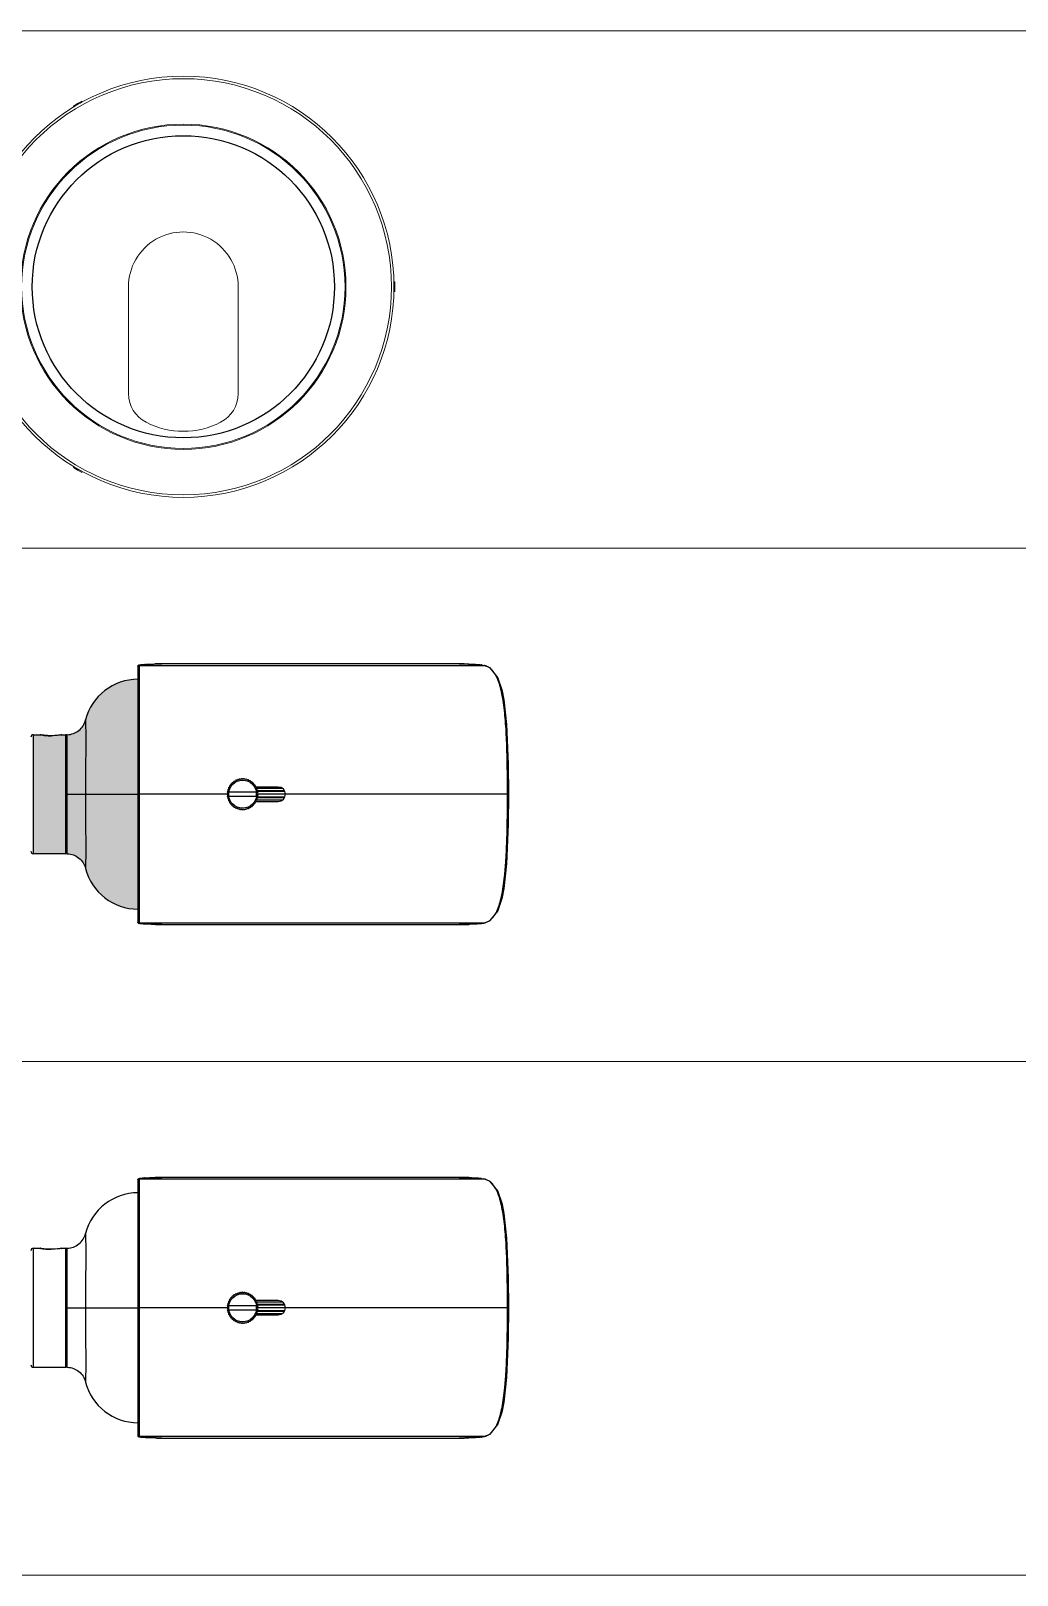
# Model space of a CAD drawing. Header units: inches. Extents: x 0.9 to 36.3, y 0.7 to 23.3.
# Drawn here: x 17.868 to 18.322, y 15.832 to 16.544 of the extents above; entities that cross this region are included whole.
import ezdxf

# ---------------------------------------------------------------- set-up
doc = ezdxf.new("R2010")
doc.units = ezdxf.units.IN
doc.layers.get('0').update_dxf_attribs({"color": 1})
doc.layers.add('Legends', color=250, linetype='Continuous')

# ---------------------------------------------------------------- blocks, each defined once
blk = doc.blocks.new('HD60-TOP')
at = {"lineweight": 0}
for p, q in [((-1.292, 2.238), (-1.286, 2.228)), ((2.584, 0), (2.572, 0)), ((-1.292, -2.238), (-1.286, -2.228))]:
    blk.add_line(p, q, dxfattribs=at)
at = {"lineweight": 0, "flags": 128}
for points in [[(-1.241, 2.267), (-1.235, 2.257, 0.011482), (-1.337, 2.198), (-1.343, 2.208, -0.005759)], [(0.67, 0), (0.67, -1.304, -0.281624), (0.455, -1.655, -0.240543), (-0.455, -1.655, -0.281624), (-0.67, -1.304), (-0.67, 0, -1.000121)], [(2.584, -0.059), (2.572, -0.059, 0.011482), (2.572, 0.059), (2.584, 0.059, -0.005759)], [(-1.343, -2.208), (-1.337, -2.198, 0.011482), (-1.235, -2.257), (-1.241, -2.267, -0.005759)]]:
    blk.add_lwpolyline(points, format="xyb", close=True, dxfattribs=at)
at = {"lineweight": 0}
for radius in [2.572, 2.541, 1.986, 1.974]:
    blk.add_circle((0, 0), radius, dxfattribs=at)
blk.add_circle((0, 0), 1.845)

msp = doc.modelspace()

# ---------------------------------------------------------------- hatches: boundary and pattern name
at = {"layer": 'Legends', "linetype": 'ByBlock', "ltscale": 0.001, "transparency": 33554559}
h = msp.add_hatch(color=256, dxfattribs=at)
edge = h.paths.add_edge_path()
edge.add_spline(control_points=[(17.89324, 16.192), (17.89324, 16.18964), (17.89324, 16.18508), (17.89325, 16.17856), (17.89327, 16.1735), (17.89329, 16.16983), (17.89329, 16.1674), (17.89329, 16.16522), (17.89328, 16.16331), (17.89327, 16.16169), (17.89326, 16.16035), (17.89325, 16.1594), (17.89325, 16.15879), (17.89324, 16.15844), (17.89324, 16.15816), (17.89324, 16.15796), (17.89324, 16.15784), (17.89324, 16.15779), (17.89324, 16.15777)], knot_values=[0, 0, 0, 0, 0.206533, 0.399317, 0.57195, 0.649674, 0.720999, 0.785006, 0.840858, 0.888293, 0.927527, 0.958618, 0.971033, 0.981308, 0.989398, 0.995249, 0.998803, 1, 1, 1, 1], degree=3, periodic=0)
edge.add_arc((17.91735, 16.16388), 0.02487, 194.21622, 270)
edge.add_line((17.91735, 16.13901), (17.91735, 16.192))
edge.add_line((17.91735, 16.192), (17.89324, 16.192))
edge = h.paths.add_edge_path()
edge.add_spline(control_points=[(17.89324, 16.22622), (17.89324, 16.22622), (17.89324, 16.22619), (17.89324, 16.22618), (17.89324, 16.22612), (17.89324, 16.22605), (17.89324, 16.22596), (17.89324, 16.2258), (17.89324, 16.22555), (17.89324, 16.2252), (17.89325, 16.22478), (17.89325, 16.22428), (17.89326, 16.22371), (17.89326, 16.22308), (17.89327, 16.22209), (17.89328, 16.22068), (17.89329, 16.21877), (17.89329, 16.21659), (17.89329, 16.21416), (17.89328, 16.2115), (17.89327, 16.20865), (17.89325, 16.20448), (17.89324, 16.19891), (17.89324, 16.19435), (17.89324, 16.192)], knot_values=[0, 0, 0, 0, 0.000301, 0.001197, 0.002683, 0.004751, 0.007393, 0.010602, 0.018692, 0.028967, 0.041382, 0.055898, 0.072473, 0.091076, 0.111707, 0.159142, 0.214994, 0.279001, 0.350326, 0.42805, 0.511613, 0.600683, 0.793467, 1, 1, 1, 1], degree=3, periodic=0)
edge.add_line((17.89324, 16.192), (17.91735, 16.192))
edge.add_line((17.91735, 16.192), (17.91735, 16.24498))
edge.add_arc((17.91735, 16.22011), 0.02487, 450, 525.78378)
edge = h.paths.add_edge_path()
edge.add_arc((17.88414, 16.16492), 0.000329, 270, 359.99982, ccw=False)
edge.add_line((17.88414, 16.1646), (17.88414, 16.21939))
edge.add_line((17.88414, 16.21939), (17.88479, 16.2194))
edge.add_line((17.88479, 16.2194), (17.88479, 16.192))
edge.add_line((17.88479, 16.192), (17.89324, 16.192))
edge.add_spline(control_points=[(17.89324, 16.192), (17.89324, 16.18964), (17.89324, 16.18508), (17.89325, 16.17856), (17.89327, 16.1735), (17.89329, 16.16983), (17.89329, 16.1674), (17.89329, 16.16522), (17.89328, 16.16331), (17.89327, 16.16169), (17.89326, 16.16035), (17.89325, 16.1594), (17.89325, 16.15879), (17.89324, 16.15844), (17.89324, 16.15816), (17.89324, 16.15796), (17.89324, 16.15784), (17.89324, 16.15779), (17.89324, 16.15777)], knot_values=[0, 0, 0, 0, 0.206533, 0.399317, 0.57195, 0.649674, 0.720999, 0.785006, 0.840858, 0.888293, 0.927527, 0.958618, 0.971033, 0.981308, 0.989398, 0.995249, 0.998803, 1, 1, 1, 1], degree=3, periodic=0)
edge.add_spline(control_points=[(17.89324, 16.15777), (17.893, 16.15871), (17.89221, 16.16051), (17.89025, 16.16272), (17.88769, 16.16417), (17.88576, 16.16456), (17.88479, 16.16459)], knot_values=[0, 0, 0, 0, 0.250089, 0.500021, 0.74989, 1, 1, 1, 1], degree=3, periodic=0)
edge.add_line((17.88414, 16.16466), (17.88414, 16.1646))
edge.add_line((17.88414, 16.1646), (17.88447, 16.16459))
edge.add_line((17.88447, 16.16459), (17.88447, 16.16492))
edge = h.paths.add_edge_path()
edge.add_spline(control_points=[(17.88479, 16.2194), (17.88576, 16.21944), (17.88769, 16.21983), (17.89025, 16.22127), (17.89221, 16.22348), (17.893, 16.22528), (17.89324, 16.22622)], knot_values=[0, 0, 0, 0, 0.25011, 0.499979, 0.749911, 1, 1, 1, 1], degree=3, periodic=0)
edge.add_spline(control_points=[(17.89324, 16.22622), (17.89324, 16.22622), (17.89324, 16.22619), (17.89324, 16.22618), (17.89324, 16.22612), (17.89324, 16.22605), (17.89324, 16.22596), (17.89324, 16.2258), (17.89324, 16.22555), (17.89324, 16.2252), (17.89325, 16.22478), (17.89325, 16.22428), (17.89326, 16.22371), (17.89326, 16.22308), (17.89327, 16.22209), (17.89328, 16.22068), (17.89329, 16.21877), (17.89329, 16.21659), (17.89329, 16.21416), (17.89328, 16.2115), (17.89327, 16.20865), (17.89325, 16.20448), (17.89324, 16.19891), (17.89324, 16.19435), (17.89324, 16.192)], knot_values=[0, 0, 0, 0, 0.000301, 0.001197, 0.002683, 0.004751, 0.007393, 0.010602, 0.018692, 0.028967, 0.041382, 0.055898, 0.072473, 0.091076, 0.111707, 0.159142, 0.214994, 0.279001, 0.350326, 0.42805, 0.511613, 0.600683, 0.793467, 1, 1, 1, 1], degree=3, periodic=0)
edge.add_line((17.89324, 16.192), (17.88447, 16.192))
edge.add_line((17.88447, 16.192), (17.88447, 16.16492))
edge.add_line((17.88447, 16.16492), (17.88414, 16.1646))
edge.add_line((17.88414, 16.1646), (17.88414, 16.21939))
edge.add_line((17.88414, 16.21939), (17.88478, 16.2194))
edge = h.paths.add_edge_path()
edge.add_arc((17.87761, 16.2477), 0.02878, 259.55386, 260.29631, ccw=False)
edge.add_line((17.87239, 16.21939), (17.87237, 16.21939))
edge.add_line((17.87237, 16.21939), (17.86913, 16.21939))
edge.add_line((17.86913, 16.21939), (17.86913, 16.1646))
edge.add_line((17.86913, 16.1646), (17.88414, 16.1646))
edge.add_line((17.88414, 16.1646), (17.88414, 16.21939))
edge.add_line((17.88414, 16.21939), (17.88232, 16.21939))
edge.add_line((17.88232, 16.21939), (17.88201, 16.21934))
edge.add_spline(control_points=[(17.87735, 16.21893), (17.87864, 16.21893), (17.88018, 16.21905), (17.8817, 16.21929), (17.88195, 16.21933)], knot_values=[0, 0, 0, 0, 0.83654, 1, 1, 1, 1], degree=3, periodic=0)
edge.add_line((17.88116, 16.21921), (17.88049, 16.21911))
edge.add_spline(control_points=[(17.88195, 16.21933), (17.8817, 16.21929), (17.88018, 16.21905), (17.87864, 16.21893), (17.87735, 16.21893)], knot_values=[0, 0, 0, 0, 0.16346, 1, 1, 1, 1], degree=3, periodic=0)
edge.add_arc((17.87735, 16.24554), 0.02661, 266.2833, 269.99352, ccw=False)
edge.add_line((17.87563, 16.21899), (17.87544, 16.219))
edge.add_line((17.87544, 16.219), (17.87545, 16.219))
edge.add_arc((17.87742, 16.24645), 0.02752, 260.24042, 265.8961, ccw=False)

# ---------------------------------------------------------------- linework, layer by layer
at = {"layer": 'Legends', "linetype": 'ByBlock'}
for p, q in [((17.91735, 16.25094), (17.91735, 16.13305)), ((17.9179, 16.25149), (17.9179, 16.1325)), ((17.9179, 16.25137), (18.07669, 16.25137)), ((17.92814, 16.25203), (17.9283, 16.25203)), ((17.92831, 16.25203), (17.9283, 16.25203)), ((17.92831, 16.25203), (17.92831, 16.25203)), ((18.0654, 16.25203), (17.92831, 16.25203)), ((18.06541, 16.25203), (18.0654, 16.25203)), ((18.0654, 16.25203), (18.0654, 16.25203)), ((18.06986, 16.25198), (18.07005, 16.25198)), ((18.07562, 16.25161), (18.0755, 16.25162)), ((18.0755, 16.25162), (18.07669, 16.25137)), ((18.07562, 16.25161), (18.0768, 16.25136)), ((18.07669, 16.25137), (18.0768, 16.25136)), ((17.86913, 16.21939), (17.86913, 16.1646)), ((17.86913, 16.21939), (17.87237, 16.21939)), ((17.87237, 16.21939), (17.87243, 16.21939)), ((17.87245, 16.21938), (17.87237, 16.21939)), ((17.87239, 16.21939), (17.87237, 16.21939)), ((17.87282, 16.21932), (17.87243, 16.21939)), ((17.87243, 16.21939), (17.87243, 16.21939)), ((17.87563, 16.21899), (17.87559, 16.21899)), ((17.87911, 16.219), (17.87735, 16.21894)), ((17.87735, 16.21893), (17.87735, 16.21894)), ((17.88077, 16.21916), (17.87909, 16.21899)), ((17.88076, 16.21916), (17.88076, 16.21915)), ((17.88188, 16.21932), (17.88077, 16.21916)), ((17.88226, 16.21939), (17.88188, 16.21932)), ((17.88188, 16.21932), (17.88188, 16.21932)), ((17.88232, 16.21939), (17.88225, 16.21938)), ((17.88232, 16.21939), (17.88226, 16.21939)), ((17.88226, 16.21939), (17.88226, 16.21939)), ((17.88232, 16.21939), (17.88231, 16.21939)), ((17.88232, 16.21939), (17.88414, 16.21939)), ((17.88414, 16.1646), (17.88414, 16.21939)), ((17.88447, 16.21907), (17.88447, 16.16492)), ((17.88447, 16.16495), (17.88447, 16.21907)), ((17.88479, 16.16459), (17.88479, 16.2194)), ((17.88479, 16.192), (17.91735, 16.192)), ((17.95846, 16.192), (17.91735, 16.192)), ((17.95925, 16.19309), (17.9719, 16.19309)), ((17.95925, 16.1909), (17.95925, 16.19309)), ((17.9719, 16.1909), (17.95925, 16.1909)), ((17.98202, 16.19528), (17.97189, 16.19528)), ((17.9719, 16.19309), (17.9719, 16.1909)), ((17.98392, 16.19458), (17.97216, 16.19458)), ((17.9853, 16.192), (17.97243, 16.192)), ((17.9849, 16.19349), (17.97254, 16.19349)), ((17.97254, 16.19339), (17.98493, 16.19339)), ((17.97254, 16.1905), (17.9849, 16.1905)), ((17.98493, 16.1906), (17.97255, 16.1906)), ((18.08817, 16.192), (17.9853, 16.192)), ((17.97189, 16.18871), (17.98202, 16.18871)), ((17.97216, 16.18941), (17.98392, 16.18941)), ((17.86913, 16.1646), (17.88414, 16.1646)), ((18.07669, 16.13262), (17.9179, 16.13262)), ((17.9283, 16.13196), (17.92813, 16.13196)), ((17.9283, 16.13196), (17.92831, 16.13196)), ((17.92831, 16.13196), (18.0654, 16.13196)), ((17.92831, 16.13196), (17.92831, 16.13196)), ((18.0654, 16.13196), (18.0654, 16.13196)), ((18.0654, 16.13196), (18.0654, 16.13196)), ((18.07005, 16.13201), (18.06986, 16.13201)), ((18.0755, 16.13237), (18.07562, 16.13238)), ((18.07669, 16.13262), (18.07551, 16.13237)), ((18.07562, 16.13238), (18.0768, 16.13263)), ((18.0768, 16.13263), (18.07669, 16.13262)), ((17.91735, 16.01428), (17.91735, 15.89639)), ((17.9179, 16.01483), (17.9179, 15.89585)), ((17.9179, 16.01471), (18.07669, 16.01471)), ((17.92814, 16.01538), (17.9283, 16.01538)), ((17.92831, 16.01538), (17.9283, 16.01538)), ((17.92831, 16.01538), (17.92831, 16.01538)), ((18.0654, 16.01538), (17.92831, 16.01538)), ((18.06541, 16.01538), (18.0654, 16.01538)), ((18.0654, 16.01538), (18.0654, 16.01538)), ((18.06986, 16.01532), (18.07005, 16.01532)), ((18.07562, 16.01495), (18.0755, 16.01496)), ((18.0755, 16.01496), (18.07669, 16.01471)), ((18.07562, 16.01495), (18.0768, 16.0147)), ((18.07669, 16.01471), (18.0768, 16.0147)), ((17.86913, 15.98274), (17.86913, 15.92794)), ((17.86913, 15.98274), (17.87237, 15.98274)), ((17.87237, 15.98274), (17.87243, 15.98273)), ((17.87245, 15.98272), (17.87237, 15.98274)), ((17.87239, 15.98273), (17.87237, 15.98274)), ((17.87282, 15.98266), (17.87243, 15.98273)), ((17.87243, 15.98273), (17.87243, 15.98273)), ((17.87563, 15.98233), (17.87559, 15.98233)), ((17.87911, 15.98234), (17.87735, 15.98228)), ((17.87735, 15.98227), (17.87735, 15.98228)), ((17.88077, 15.9825), (17.87909, 15.98234)), ((17.88076, 15.9825), (17.88076, 15.9825)), ((17.88188, 15.98266), (17.88077, 15.9825)), ((17.88226, 15.98273), (17.88188, 15.98266)), ((17.88188, 15.98266), (17.88188, 15.98266)), ((17.88232, 15.98274), (17.88225, 15.98272)), ((17.88232, 15.98274), (17.88226, 15.98273)), ((17.88226, 15.98273), (17.88226, 15.98273)), ((17.88232, 15.98274), (17.88231, 15.98273)), ((17.88232, 15.98274), (17.88414, 15.98274)), ((17.88414, 15.92794), (17.88414, 15.98274)), ((17.88447, 15.98241), (17.88447, 15.92826)), ((17.88447, 15.92829), (17.88447, 15.98241)), ((17.88479, 15.92793), (17.88479, 15.98274)), ((17.88479, 15.95534), (17.91735, 15.95534)), ((17.95846, 15.95534), (17.91735, 15.95534)), ((17.95925, 15.95643), (17.9719, 15.95643)), ((17.95925, 15.95424), (17.95925, 15.95643)), ((17.98202, 15.95863), (17.97189, 15.95863)), ((17.9719, 15.95643), (17.9719, 15.95424)), ((17.98392, 15.95792), (17.97216, 15.95792)), ((17.9853, 15.95534), (17.97243, 15.95534)), ((17.9849, 15.95684), (17.97254, 15.95684)), ((17.97254, 15.95674), (17.98493, 15.95674)), ((18.08817, 15.95534), (17.9853, 15.95534)), ((17.9719, 15.95424), (17.95925, 15.95424)), ((17.97189, 15.95205), (17.98202, 15.95205)), ((17.97216, 15.95275), (17.98392, 15.95275)), ((17.97254, 15.95384), (17.9849, 15.95384)), ((17.98493, 15.95394), (17.97255, 15.95394)), ((17.86913, 15.92794), (17.88414, 15.92794)), ((18.07669, 15.89596), (17.9179, 15.89596)), ((17.9283, 15.8953), (17.92813, 15.8953)), ((17.9283, 15.8953), (17.92831, 15.8953)), ((17.92831, 15.8953), (18.0654, 15.8953)), ((17.92831, 15.8953), (17.92831, 15.8953)), ((18.0654, 15.8953), (18.0654, 15.8953)), ((18.0654, 15.8953), (18.0654, 15.8953)), ((18.07005, 15.89536), (18.06986, 15.89535)), ((18.0755, 15.89571), (18.07562, 15.89573)), ((18.07669, 15.89596), (18.07551, 15.89571)), ((18.07562, 15.89573), (18.0768, 15.89597)), ((18.0768, 15.89597), (18.07669, 15.89596))]:
    msp.add_line(p, q, dxfattribs=at)
at = {"layer": 'Legends', "lineweight": 20}
for points in [[(17.55151, 16.54377), (22.46798, 16.54377)], [(17.55151, 16.30544), (22.46798, 16.30544)], [(17.55151, 16.06878), (22.46798, 16.06878)], [(17.55151, 15.83213), (22.46798, 15.83213)]]:
    msp.add_lwpolyline(points, dxfattribs=at)
at = {"layer": 'Legends', "linetype": 'ByBlock'}
for points in [[(18.08817, 16.192), (18.08806, 16.20583), (18.08734, 16.22411), (18.08607, 16.23544), (18.08526, 16.2395), (18.08311, 16.24583), (18.07961, 16.25017), (18.0768, 16.25136)], [(17.87735, 16.21894), (17.87561, 16.21899), (17.87394, 16.21915), (17.87282, 16.21932)], [(18.0768, 16.13263), (18.0796, 16.13381), (18.0831, 16.13815), (18.08525, 16.14448), (18.08607, 16.14854), (18.08734, 16.15986), (18.08806, 16.17813), (18.08817, 16.192)], [(18.08817, 15.95534), (18.08806, 15.96918), (18.08734, 15.98746), (18.08607, 15.99878), (18.08526, 16.00285), (18.08311, 16.00917), (18.07961, 16.01352), (18.0768, 16.0147)], [(17.87735, 15.98228), (17.87561, 15.98234), (17.87394, 15.9825), (17.87282, 15.98266)], [(18.0768, 15.89597), (18.0796, 15.89715), (18.0831, 15.90149), (18.08525, 15.90782), (18.08607, 15.91188), (18.08734, 15.9232), (18.08806, 15.94148), (18.08817, 15.95534)]]:
    msp.add_lwpolyline(points, dxfattribs=at)
for centre in [(17.96558, 16.192), (17.96558, 15.95534)]:
    msp.add_circle(centre, 0.00647, dxfattribs=at)
for centre, radius, start, end in [((17.9179, 16.25082), 0.000548, 89.96074, 179.96072), ((17.9179, 16.25094), 0.000547, 130.13137, 179.99519), ((17.9235, 16.20111), 0.05082, 93.53635, 93.77198), ((17.92827, 16.06329), 0.18874, 90.03789, 90.8928), ((18.06543, 16.06569), 0.18634, 88.63868, 90.00768), ((18.07483, 16.24785), 0.00384, 78.11902, 79.11867), ((18.07505, 16.2436), 0.00794, 77.31369, 78.07534), ((18.07511, 16.24386), 0.00767, 72.8716, 77.33101), ((17.91735, 16.22011), 0.02487, 90, 165.78378), ((17.86913, 16.2183), 0.0011, 90, 180), ((17.87761, 16.2477), 0.02878, 259.55386, 260.29631), ((17.87742, 16.24645), 0.02752, 260.24042, 266.19221), ((17.87735, 16.24554), 0.02661, 266.2833, 269.99352), ((17.87684, 16.24909), 0.0302, 279.73647, 280.42945), ((17.88414, 16.21907), 0.000329, 0, 90), ((17.8848, 16.21907), 0.000329, 92.16288, 179.98836), ((17.9611, 16.19696), 0.000438, 62.29317, 201.70683), ((17.96558, 16.192), 0.00685, 127.44139, 128.55861), ((17.96184, 16.19754), 0.000438, 54.29317, 193.70683), ((17.96558, 16.192), 0.00685, 119.44139, 120.55861), ((17.96264, 16.198), 0.000438, 46.29317, 185.70683), ((17.96558, 16.192), 0.00685, 111.44139, 112.55861), ((17.96351, 16.19835), 0.000438, 38.29317, 177.70683), ((17.96558, 16.192), 0.00685, 103.44139, 104.55861), ((17.96441, 16.19858), 0.000438, 30.29317, 169.70683), ((17.96558, 16.192), 0.00685, 95.44139, 96.55861), ((17.96534, 16.19868), 0.000438, 22.29317, 161.70683), ((17.96558, 16.192), 0.00685, 87.44139, 88.55861), ((17.96627, 16.19864), 0.000438, 14.29317, 153.70683), ((17.96558, 16.192), 0.00685, 79.44139, 80.55861), ((17.96719, 16.19848), 0.000438, 6.29317, 145.70683), ((17.96558, 16.192), 0.00685, 71.44139, 72.55861), ((17.96808, 16.19819), 0.000438, 358.29317, 137.70683), ((17.96558, 16.192), 0.00685, 63.44139, 64.55861), ((17.96892, 16.19778), 0.000438, 350.29317, 129.70683), ((17.96558, 16.192), 0.00685, 55.44139, 56.55861), ((17.96969, 16.19726), 0.000438, 342.29317, 121.70683), ((17.96558, 16.192), 0.00685, 47.44139, 48.55861), ((17.97038, 16.19664), 0.000438, 334.29317, 113.70683), ((17.95889, 16.192), 0.000438, 110.29317, 249.70683), ((17.95896, 16.19293), 0.000438, 102.29317, 241.70683), ((17.95896, 16.19106), 0.000438, 118.29317, 257.70683), ((17.95915, 16.19384), 0.000438, 94.29317, 233.70683), ((17.95915, 16.19015), 0.000438, 126.29317, 265.70683), ((17.96558, 16.192), 0.00685, 175.44139, 176.55861), ((17.96558, 16.192), 0.00685, 183.44139, 184.55861), ((17.96558, 16.192), 0.00685, 167.44139, 168.55861), ((17.96558, 16.192), 0.00685, 191.44139, 192.55861), ((17.95947, 16.19471), 0.000438, 86.29317, 225.70683), ((17.96558, 16.192), 0.00685, 159.44139, 160.55861), ((17.95991, 16.19554), 0.000438, 78.29317, 217.70683), ((17.96558, 16.192), 0.00685, 151.44139, 152.55861), ((17.96558, 16.192), 0.00685, 143.44139, 144.55861), ((17.96045, 16.19629), 0.000438, 70.29317, 209.70683), ((17.96558, 16.192), 0.00685, 135.44139, 136.55861), ((17.96558, 16.192), 0.00685, 39.44139, 40.55861), ((17.97098, 16.19592), 0.000438, 326.29317, 105.70683), ((17.96558, 16.192), 0.00685, 31.44139, 32.55861), ((17.97148, 16.19513), 0.000438, 318.29317, 97.70683), ((17.96558, 16.192), 0.00685, 23.44139, 24.55861), ((17.97186, 16.19428), 0.000438, 310.29317, 89.70683), ((17.97186, 16.18971), 0.000438, 270.29317, 49.70683), ((17.96558, 16.192), 0.00685, 15.44139, 16.55861), ((17.96558, 16.192), 0.00685, 343.44139, 344.55861), ((17.97211, 16.19339), 0.000438, 302.29317, 81.70683), ((17.97211, 16.19061), 0.000438, 278.29317, 57.70683), ((17.96558, 16.192), 0.00685, 7.44139, 8.55861), ((17.96558, 16.192), 0.00685, 351.44139, 352.55861), ((17.97224, 16.19246), 0.000438, 294.29317, 73.70683), ((17.97224, 16.19153), 0.000438, 286.29317, 65.70683), ((17.96558, 16.192), 0.00685, 359.44139, 0.55861), ((17.98202, 16.192), 0.00329, 270, 90), ((17.95947, 16.18928), 0.000438, 134.29317, 273.70683), ((17.96558, 16.192), 0.00685, 199.44139, 200.55861), ((17.95991, 16.18845), 0.000438, 142.29317, 281.70683), ((17.96558, 16.192), 0.00685, 207.44139, 208.55861), ((17.96558, 16.192), 0.00685, 215.44139, 216.55861), ((17.96045, 16.1877), 0.000438, 150.29317, 289.70683), ((17.96558, 16.192), 0.00685, 223.44139, 224.55861), ((17.9611, 16.18703), 0.000438, 158.29317, 297.70683), ((17.96558, 16.192), 0.00685, 231.44139, 232.55861), ((17.96184, 16.18645), 0.000438, 166.29317, 305.70683), ((17.96558, 16.192), 0.00685, 239.44139, 240.55861), ((17.96264, 16.18599), 0.000438, 174.29317, 313.70683), ((17.96558, 16.192), 0.00685, 247.44139, 248.55861), ((17.96351, 16.18564), 0.000438, 182.29317, 321.70683), ((17.96558, 16.192), 0.00685, 255.44139, 256.55861), ((17.96441, 16.18541), 0.000438, 190.29317, 329.70683), ((17.96558, 16.192), 0.00685, 263.44139, 264.55861), ((17.96534, 16.18531), 0.000438, 198.29317, 337.70683), ((17.96558, 16.192), 0.00685, 271.44139, 272.55861), ((17.96627, 16.18535), 0.000438, 206.29317, 345.70683), ((17.96558, 16.192), 0.00685, 279.44139, 280.55861), ((17.96719, 16.18551), 0.000438, 214.29317, 353.70683), ((17.96558, 16.192), 0.00685, 287.44139, 288.55861), ((17.96808, 16.1858), 0.000438, 222.29317, 1.70683), ((17.96558, 16.192), 0.00685, 295.44139, 296.55861), ((17.96892, 16.18621), 0.000438, 230.29317, 9.70683), ((17.96558, 16.192), 0.00685, 303.44139, 304.55861), ((17.96969, 16.18673), 0.000438, 238.29317, 17.70683), ((17.96558, 16.192), 0.00685, 311.44139, 312.55861), ((17.97038, 16.18735), 0.000438, 246.29317, 25.70683), ((17.96558, 16.192), 0.00685, 319.44139, 320.55861), ((17.97098, 16.18807), 0.000438, 254.29317, 33.70683), ((17.96558, 16.192), 0.00685, 327.44139, 328.55861), ((17.97148, 16.18886), 0.000438, 262.29317, 41.70683), ((17.96558, 16.192), 0.00685, 335.44139, 336.55861), ((17.86913, 16.16569), 0.0011, 180, 270), ((17.88414, 16.16492), 0.000329, 270, 0), ((17.8848, 16.16492), 0.000329, 180.01385, 267.82934), ((17.91735, 16.16388), 0.02487, 194.21622, 270), ((17.9179, 16.13317), 0.000548, 180.03923, 270.03926), ((17.9179, 16.13305), 0.000547, 180.00473, 228.0476), ((17.91826, 16.13367), 0.00129, 249.95607, 251.2777), ((17.9283, 16.3247), 0.19274, 269.13394, 269.95044), ((18.06554, 16.30922), 0.17726, 269.9562, 271.39629), ((18.07483, 16.13613), 0.00383, 280.89288, 281.88136), ((18.07504, 16.14045), 0.008, 281.91804, 282.69604), ((18.07508, 16.14027), 0.00782, 282.69292, 284.39556), ((17.9179, 16.01417), 0.000548, 89.96074, 179.96072), ((17.9179, 16.01428), 0.000547, 130.13137, 179.99519), ((17.9235, 15.96446), 0.05082, 93.53635, 93.77198), ((17.92827, 15.82663), 0.18874, 90.03789, 90.8928), ((18.06543, 15.82904), 0.18634, 88.63868, 90.00768), ((18.07483, 16.0112), 0.00384, 78.11902, 79.11867), ((18.07505, 16.00694), 0.00794, 77.31369, 78.07534), ((18.07511, 16.0072), 0.00767, 72.8716, 77.33101), ((17.91735, 15.98345), 0.02487, 90, 165.78378), ((17.86913, 15.98164), 0.0011, 90, 180), ((17.87761, 16.01104), 0.02878, 259.55386, 260.29631), ((17.87742, 16.00979), 0.02752, 260.24042, 266.19221), ((17.87735, 16.00888), 0.02661, 266.2833, 269.99352), ((17.87684, 16.01243), 0.0302, 279.73647, 280.42945), ((17.88414, 15.98241), 0.000329, 0, 90), ((17.8848, 15.98241), 0.000329, 92.16288, 179.98836), ((17.96351, 15.9617), 0.000438, 38.29317, 177.70683), ((17.96441, 15.96192), 0.000438, 30.29317, 169.70683), ((17.96558, 15.95534), 0.00685, 95.44139, 96.55861), ((17.96534, 15.96202), 0.000438, 22.29317, 161.70683), ((17.96558, 15.95534), 0.00685, 87.44139, 88.55861), ((17.96627, 15.96199), 0.000438, 14.29317, 153.70683), ((17.96558, 15.95534), 0.00685, 79.44139, 80.55861), ((17.96719, 15.96183), 0.000438, 6.29317, 145.70683), ((17.95889, 15.95534), 0.000438, 110.29317, 249.70683), ((17.95896, 15.95627), 0.000438, 102.29317, 241.70683), ((17.95915, 15.95718), 0.000438, 94.29317, 233.70683), ((17.96558, 15.95534), 0.00685, 175.44139, 176.55861), ((17.96558, 15.95534), 0.00685, 183.44139, 184.55861), ((17.96558, 15.95534), 0.00685, 167.44139, 168.55861), ((17.95947, 15.95806), 0.000438, 86.29317, 225.70683), ((17.96558, 15.95534), 0.00685, 159.44139, 160.55861), ((17.95991, 15.95888), 0.000438, 78.29317, 217.70683), ((17.96558, 15.95534), 0.00685, 151.44139, 152.55861), ((17.96558, 15.95534), 0.00685, 143.44139, 144.55861), ((17.96045, 15.95964), 0.000438, 70.29317, 209.70683), ((17.96558, 15.95534), 0.00685, 135.44139, 136.55861), ((17.9611, 15.96031), 0.000438, 62.29317, 201.70683), ((17.96558, 15.95534), 0.00685, 127.44139, 128.55861), ((17.96184, 15.96088), 0.000438, 54.29317, 193.70683), ((17.96558, 15.95534), 0.00685, 119.44139, 120.55861), ((17.96264, 15.96135), 0.000438, 46.29317, 185.70683), ((17.96558, 15.95534), 0.00685, 111.44139, 112.55861), ((17.96558, 15.95534), 0.00685, 103.44139, 104.55861), ((17.96558, 15.95534), 0.00685, 71.44139, 72.55861), ((17.96808, 15.96154), 0.000438, 358.29317, 137.70683), ((17.96558, 15.95534), 0.00685, 63.44139, 64.55861), ((17.96892, 15.96113), 0.000438, 350.29317, 129.70683), ((17.96558, 15.95534), 0.00685, 55.44139, 56.55861), ((17.96969, 15.96061), 0.000438, 342.29317, 121.70683), ((17.96558, 15.95534), 0.00685, 47.44139, 48.55861), ((17.97038, 15.95998), 0.000438, 334.29317, 113.70683), ((17.96558, 15.95534), 0.00685, 39.44139, 40.55861), ((17.97098, 15.95927), 0.000438, 326.29317, 105.70683), ((17.96558, 15.95534), 0.00685, 31.44139, 32.55861), ((17.97148, 15.95848), 0.000438, 318.29317, 97.70683), ((17.96558, 15.95534), 0.00685, 23.44139, 24.55861), ((17.97186, 15.95762), 0.000438, 310.29317, 89.70683), ((17.96558, 15.95534), 0.00685, 15.44139, 16.55861), ((17.97211, 15.95673), 0.000438, 302.29317, 81.70683), ((17.96558, 15.95534), 0.00685, 7.44139, 8.55861), ((17.97224, 15.9558), 0.000438, 294.29317, 73.70683), ((17.97224, 15.95487), 0.000438, 286.29317, 65.70683), ((17.96558, 15.95534), 0.00685, 359.44139, 0.55861), ((17.98202, 15.95534), 0.00329, 270, 90), ((17.95896, 15.95441), 0.000438, 118.29317, 257.70683), ((17.95915, 15.9535), 0.000438, 126.29317, 265.70683), ((17.96558, 15.95534), 0.00685, 191.44139, 192.55861), ((17.95947, 15.95262), 0.000438, 134.29317, 273.70683), ((17.96558, 15.95534), 0.00685, 199.44139, 200.55861), ((17.95991, 15.9518), 0.000438, 142.29317, 281.70683), ((17.96558, 15.95534), 0.00685, 207.44139, 208.55861), ((17.96558, 15.95534), 0.00685, 215.44139, 216.55861), ((17.96045, 15.95104), 0.000438, 150.29317, 289.70683), ((17.96558, 15.95534), 0.00685, 223.44139, 224.55861), ((17.9611, 15.95037), 0.000438, 158.29317, 297.70683), ((17.96558, 15.95534), 0.00685, 231.44139, 232.55861), ((17.96184, 15.9498), 0.000438, 166.29317, 305.70683), ((17.96558, 15.95534), 0.00685, 239.44139, 240.55861), ((17.96264, 15.94933), 0.000438, 174.29317, 313.70683), ((17.96558, 15.95534), 0.00685, 247.44139, 248.55861), ((17.96351, 15.94898), 0.000438, 182.29317, 321.70683), ((17.96558, 15.95534), 0.00685, 255.44139, 256.55861), ((17.96441, 15.94875), 0.000438, 190.29317, 329.70683), ((17.96558, 15.95534), 0.00685, 263.44139, 264.55861), ((17.96534, 15.94866), 0.000438, 198.29317, 337.70683), ((17.96558, 15.95534), 0.00685, 271.44139, 272.55861), ((17.96627, 15.94869), 0.000438, 206.29317, 345.70683), ((17.96558, 15.95534), 0.00685, 279.44139, 280.55861), ((17.96719, 15.94885), 0.000438, 214.29317, 353.70683), ((17.96558, 15.95534), 0.00685, 287.44139, 288.55861), ((17.96808, 15.94914), 0.000438, 222.29317, 1.70683), ((17.96558, 15.95534), 0.00685, 295.44139, 296.55861), ((17.96892, 15.94955), 0.000438, 230.29317, 9.70683), ((17.96558, 15.95534), 0.00685, 303.44139, 304.55861), ((17.96969, 15.95007), 0.000438, 238.29317, 17.70683), ((17.96558, 15.95534), 0.00685, 311.44139, 312.55861), ((17.97038, 15.95069), 0.000438, 246.29317, 25.70683), ((17.96558, 15.95534), 0.00685, 319.44139, 320.55861), ((17.97098, 15.95141), 0.000438, 254.29317, 33.70683), ((17.96558, 15.95534), 0.00685, 327.44139, 328.55861), ((17.97148, 15.9522), 0.000438, 262.29317, 41.70683), ((17.96558, 15.95534), 0.00685, 335.44139, 336.55861), ((17.97186, 15.95305), 0.000438, 270.29317, 49.70683), ((17.96558, 15.95534), 0.00685, 343.44139, 344.55861), ((17.97211, 15.95395), 0.000438, 278.29317, 57.70683), ((17.96558, 15.95534), 0.00685, 351.44139, 352.55861), ((17.86913, 15.92903), 0.0011, 180, 270), ((17.88414, 15.92827), 0.000329, 270, 0), ((17.8848, 15.92826), 0.000329, 180.01385, 267.82934), ((17.91735, 15.92722), 0.02487, 194.21622, 270), ((17.9179, 15.89651), 0.000548, 180.03923, 270.03926), ((17.9179, 15.89639), 0.000547, 180.00473, 228.0476), ((17.91826, 15.89702), 0.00129, 249.95607, 251.2777), ((17.9283, 16.08804), 0.19274, 269.13394, 269.95044), ((18.06554, 16.07256), 0.17726, 269.9562, 271.39629), ((18.07483, 15.89948), 0.00383, 280.89288, 281.88136), ((18.07504, 15.90379), 0.008, 281.91804, 282.69604), ((18.07508, 15.90361), 0.00782, 282.69292, 284.39556)]:
    msp.add_arc(centre, radius, start, end, dxfattribs=at)
for points, knots in [([(17.91735, 16.25094), (17.91735, 16.25104), (17.9174, 16.25123), (17.91753, 16.25136), (17.91759, 16.25141)], [0, 0, 0, 0, 0.567595, 1, 1, 1, 1]), ([(17.91759, 16.25141), (17.91762, 16.25143), (17.91771, 16.2515), (17.91782, 16.25154), (17.9179, 16.25156)], [0, 0, 0, 0, 0.310706, 1, 1, 1, 1]), ([(17.9179, 16.25149), (17.9179, 16.25151), (17.91796, 16.25155), (17.91806, 16.25159), (17.91825, 16.25163), (17.91863, 16.25169), (17.91927, 16.25176), (17.91983, 16.25181), (17.92016, 16.25183)], [0, 0, 0, 0, 0.025196, 0.076231, 0.157082, 0.2682, 0.578703, 1, 1, 1, 1]), ([(17.9179, 16.25156), (17.91793, 16.25157), (17.91805, 16.2516), (17.91818, 16.25163), (17.91828, 16.25164)], [0, 0, 0, 0, 0.229035, 1, 1, 1, 1]), ([(17.91828, 16.25164), (17.9185, 16.25168), (17.919, 16.25174), (17.92027, 16.25185), (17.92232, 16.25194), (17.92516, 16.25202), (17.92722, 16.25203), (17.92831, 16.25203)], [0, 0, 0, 0, 0.064688, 0.150909, 0.38261, 0.675091, 1, 1, 1, 1]), ([(17.92037, 16.25184), (17.92111, 16.25189), (17.92277, 16.25196), (17.92442, 16.252), (17.92533, 16.25201)], [0, 0, 0, 0, 0.45263, 1, 1, 1, 1]), ([(18.0654, 16.25203), (18.06652, 16.25203), (18.06864, 16.25202), (18.07153, 16.25194), (18.07359, 16.25184), (18.07486, 16.25172), (18.07535, 16.25166), (18.07555, 16.25162)], [0, 0, 0, 0, 0.329676, 0.624769, 0.854843, 0.938729, 1, 1, 1, 1]), ([(18.07005, 16.25198), (18.07037, 16.25197), (18.0715, 16.25193), (18.07263, 16.25189), (18.07345, 16.25183)], [0, 0, 0, 0, 0.279998, 1, 1, 1, 1]), ([(18.07345, 16.25183), (18.07356, 16.25183), (18.07398, 16.2518), (18.07439, 16.25176), (18.07469, 16.25173)], [0, 0, 0, 0, 0.280719, 1, 1, 1, 1]), ([(18.07469, 16.25173), (18.07477, 16.25173), (18.07504, 16.25169), (18.07532, 16.25166), (18.0755, 16.25162)], [0, 0, 0, 0, 0.305351, 1, 1, 1, 1]), ([(18.08762, 16.192), (18.08762, 16.19549), (18.08759, 16.20248), (18.08743, 16.2112), (18.08716, 16.21812), (18.08688, 16.22322), (18.0865, 16.22817), (18.08597, 16.23287), (18.0853, 16.23718), (18.08459, 16.24046), (18.08392, 16.24277), (18.08327, 16.24466), (18.08255, 16.24632), (18.08172, 16.2477), (18.08096, 16.24877), (18.07998, 16.24982), (18.07869, 16.2507), (18.0778, 16.25106), (18.07737, 16.25119)], [0, 0, 0, 0, 0.16895, 0.337337, 0.42085, 0.503288, 0.583665, 0.660468, 0.731538, 0.794467, 0.822316, 0.847639, 0.890831, 0.909132, 0.925542, 0.953902, 0.978104, 1, 1, 1, 1]), ([(17.88479, 16.2194), (17.88576, 16.21944), (17.88769, 16.21983), (17.89025, 16.22127), (17.89221, 16.22348), (17.893, 16.22528), (17.89324, 16.22622)], [0, 0, 0, 0, 0.25011, 0.499979, 0.749911, 1, 1, 1, 1]), ([(17.89324, 16.22622), (17.89324, 16.22622), (17.89324, 16.22619), (17.89324, 16.22618), (17.89324, 16.22612), (17.89324, 16.22605), (17.89324, 16.22596), (17.89324, 16.2258), (17.89324, 16.22555), (17.89324, 16.2252), (17.89325, 16.22478), (17.89325, 16.22428), (17.89326, 16.22371), (17.89326, 16.22308), (17.89327, 16.22209), (17.89328, 16.22068), (17.89329, 16.21877), (17.89329, 16.21659), (17.89329, 16.21416), (17.89328, 16.2115), (17.89327, 16.20865), (17.89325, 16.20448), (17.89324, 16.19891), (17.89324, 16.19435), (17.89324, 16.192)], [0, 0, 0, 0, 0.000301, 0.001197, 0.002683, 0.004751, 0.007393, 0.010602, 0.018692, 0.028967, 0.041382, 0.055898, 0.072473, 0.091076, 0.111707, 0.159142, 0.214994, 0.279001, 0.350326, 0.42805, 0.511613, 0.600683, 0.793467, 1, 1, 1, 1]), ([(17.88195, 16.21933), (17.8817, 16.21929), (17.88018, 16.21905), (17.87864, 16.21893), (17.87735, 16.21893)], [0, 0, 0, 0, 0.16346, 1, 1, 1, 1]), ([(17.89324, 16.192), (17.89324, 16.18964), (17.89324, 16.18508), (17.89325, 16.17856), (17.89327, 16.1735), (17.89329, 16.16983), (17.89329, 16.1674), (17.89329, 16.16522), (17.89328, 16.16331), (17.89327, 16.16169), (17.89326, 16.16035), (17.89325, 16.1594), (17.89325, 16.15879), (17.89324, 16.15844), (17.89324, 16.15816), (17.89324, 16.15796), (17.89324, 16.15784), (17.89324, 16.15779), (17.89324, 16.15777)], [0, 0, 0, 0, 0.206533, 0.399317, 0.57195, 0.649674, 0.720999, 0.785006, 0.840858, 0.888293, 0.927527, 0.958618, 0.971033, 0.981308, 0.989398, 0.995249, 0.998803, 1, 1, 1, 1]), ([(18.07702, 16.1327), (18.07746, 16.13281), (18.07836, 16.13313), (18.08027, 16.13429), (18.08194, 16.13643), (18.08331, 16.13934), (18.08432, 16.14244), (18.08519, 16.14619), (18.0859, 16.15051), (18.08634, 16.15441), (18.08663, 16.15769), (18.0869, 16.1611), (18.08714, 16.16543), (18.08734, 16.17069), (18.08749, 16.17599), (18.0876, 16.1831), (18.08762, 16.18844), (18.08762, 16.192)], [0, 0, 0, 0, 0.021763, 0.045513, 0.106268, 0.148141, 0.200098, 0.262267, 0.333115, 0.410206, 0.45033, 0.491185, 0.574399, 0.658801, 0.743802, 0.829099, 1, 1, 1, 1]), ([(17.88479, 16.16459), (17.88576, 16.16456), (17.88769, 16.16417), (17.89025, 16.16272), (17.89221, 16.16051), (17.893, 16.15871), (17.89324, 16.15777)], [0, 0, 0, 0, 0.25011, 0.499979, 0.749911, 1, 1, 1, 1]), ([(17.91757, 16.1326), (17.91751, 16.13265), (17.9174, 16.13278), (17.91735, 16.13295), (17.91735, 16.13305)], [0, 0, 0, 0, 0.441295, 1, 1, 1, 1]), ([(17.91782, 16.13246), (17.9178, 16.13246), (17.91771, 16.1325), (17.91762, 16.13255), (17.91757, 16.1326)], [0, 0, 0, 0, 0.207703, 1, 1, 1, 1]), ([(17.91817, 16.13237), (17.91814, 16.13237), (17.91803, 16.13239), (17.91793, 16.13242), (17.91785, 16.13245)], [0, 0, 0, 0, 0.268551, 1, 1, 1, 1]), ([(17.92539, 16.13198), (17.92487, 16.13199), (17.92386, 16.13201), (17.92243, 16.13205), (17.92114, 16.1321), (17.92005, 16.13217), (17.91916, 16.13224), (17.91857, 16.13231), (17.91822, 16.13237), (17.91805, 16.13241), (17.91795, 16.13244), (17.9179, 16.13249), (17.9179, 16.1325)], [0, 0, 0, 0, 0.207455, 0.399562, 0.571382, 0.718495, 0.837159, 0.924422, 0.955628, 0.978348, 0.992746, 1, 1, 1, 1]), ([(17.92831, 16.13196), (17.9272, 16.13196), (17.92508, 16.13197), (17.92219, 16.13205), (17.92013, 16.13215), (17.91886, 16.13226), (17.91838, 16.13233), (17.91817, 16.13237)], [0, 0, 0, 0, 0.329568, 0.624521, 0.854772, 0.938556, 1, 1, 1, 1]), ([(18.07555, 16.13237), (18.07535, 16.13233), (18.07486, 16.13227), (18.07359, 16.13215), (18.07153, 16.13205), (18.06864, 16.13197), (18.06652, 16.13196), (18.0654, 16.13196)], [0, 0, 0, 0, 0.061242, 0.145109, 0.375171, 0.670285, 1, 1, 1, 1]), ([(18.07345, 16.13216), (18.0732, 16.13214), (18.07207, 16.13208), (18.07094, 16.13204), (18.07005, 16.13201)], [0, 0, 0, 0, 0.217239, 1, 1, 1, 1]), ([(18.07466, 16.13225), (18.07457, 16.13224), (18.07417, 16.13221), (18.07376, 16.13218), (18.07345, 16.13216)], [0, 0, 0, 0, 0.219658, 1, 1, 1, 1]), ([(18.07551, 16.13237), (18.07545, 16.13236), (18.07517, 16.13231), (18.07489, 16.13228), (18.07466, 16.13225)], [0, 0, 0, 0, 0.193013, 1, 1, 1, 1]), ([(17.91735, 16.01428), (17.91735, 16.01439), (17.9174, 16.01457), (17.91753, 16.01471), (17.91759, 16.01475)], [0, 0, 0, 0, 0.567595, 1, 1, 1, 1]), ([(17.91759, 16.01475), (17.91762, 16.01478), (17.91771, 16.01484), (17.91782, 16.01488), (17.9179, 16.0149)], [0, 0, 0, 0, 0.310706, 1, 1, 1, 1]), ([(17.9179, 16.01483), (17.9179, 16.01485), (17.91796, 16.01489), (17.91806, 16.01493), (17.91825, 16.01497), (17.91863, 16.01504), (17.91927, 16.01511), (17.91983, 16.01515), (17.92016, 16.01517)], [0, 0, 0, 0, 0.025196, 0.076231, 0.157082, 0.2682, 0.578703, 1, 1, 1, 1]), ([(17.9179, 16.0149), (17.91793, 16.01491), (17.91805, 16.01495), (17.91818, 16.01497), (17.91828, 16.01499)], [0, 0, 0, 0, 0.229035, 1, 1, 1, 1]), ([(17.91828, 16.01499), (17.9185, 16.01502), (17.919, 16.01508), (17.92027, 16.01519), (17.92232, 16.01529), (17.92516, 16.01536), (17.92722, 16.01538), (17.92831, 16.01538)], [0, 0, 0, 0, 0.064688, 0.150909, 0.38261, 0.675091, 1, 1, 1, 1]), ([(17.92037, 16.01518), (17.92111, 16.01523), (17.92277, 16.0153), (17.92442, 16.01534), (17.92533, 16.01535)], [0, 0, 0, 0, 0.45263, 1, 1, 1, 1]), ([(18.0654, 16.01538), (18.06652, 16.01538), (18.06864, 16.01536), (18.07153, 16.01528), (18.07359, 16.01518), (18.07486, 16.01507), (18.07535, 16.015), (18.07555, 16.01496)], [0, 0, 0, 0, 0.329676, 0.624769, 0.854843, 0.938729, 1, 1, 1, 1]), ([(18.07005, 16.01532), (18.07037, 16.01531), (18.0715, 16.01528), (18.07263, 16.01523), (18.07345, 16.01518)], [0, 0, 0, 0, 0.279998, 1, 1, 1, 1]), ([(18.07345, 16.01518), (18.07356, 16.01517), (18.07398, 16.01514), (18.07439, 16.01511), (18.07469, 16.01508)], [0, 0, 0, 0, 0.280719, 1, 1, 1, 1]), ([(18.07469, 16.01508), (18.07477, 16.01507), (18.07504, 16.01504), (18.07532, 16.015), (18.0755, 16.01496)], [0, 0, 0, 0, 0.305351, 1, 1, 1, 1]), ([(18.08762, 15.95534), (18.08762, 15.95884), (18.08759, 15.96583), (18.08743, 15.97454), (18.08716, 15.98146), (18.08688, 15.98656), (18.0865, 15.99151), (18.08597, 15.99621), (18.0853, 16.00053), (18.08459, 16.0038), (18.08392, 16.00612), (18.08327, 16.008), (18.08255, 16.00966), (18.08172, 16.01105), (18.08096, 16.01211), (18.07998, 16.01316), (18.07869, 16.01404), (18.0778, 16.0144), (18.07737, 16.01454)], [0, 0, 0, 0, 0.16895, 0.337337, 0.42085, 0.503288, 0.583665, 0.660468, 0.731538, 0.794467, 0.822316, 0.847639, 0.890831, 0.909132, 0.925542, 0.953902, 0.978104, 1, 1, 1, 1]), ([(17.88479, 15.98274), (17.88576, 15.98278), (17.88769, 15.98317), (17.89025, 15.98462), (17.89221, 15.98682), (17.893, 15.98862), (17.89324, 15.98956)], [0, 0, 0, 0, 0.25011, 0.499979, 0.749911, 1, 1, 1, 1]), ([(17.89324, 15.98956), (17.89324, 15.98956), (17.89324, 15.98954), (17.89324, 15.98952), (17.89324, 15.98946), (17.89324, 15.98939), (17.89324, 15.9893), (17.89324, 15.98914), (17.89324, 15.9889), (17.89324, 15.98855), (17.89325, 15.98812), (17.89325, 15.98762), (17.89326, 15.98706), (17.89326, 15.98642), (17.89327, 15.98543), (17.89328, 15.98402), (17.89329, 15.98211), (17.89329, 15.97993), (17.89329, 15.9775), (17.89328, 15.97485), (17.89327, 15.97199), (17.89325, 15.96782), (17.89324, 15.96225), (17.89324, 15.95769), (17.89324, 15.95534)], [0, 0, 0, 0, 0.000301, 0.001197, 0.002683, 0.004751, 0.007393, 0.010602, 0.018692, 0.028967, 0.041382, 0.055898, 0.072473, 0.091076, 0.111707, 0.159142, 0.214994, 0.279001, 0.350326, 0.42805, 0.511613, 0.600683, 0.793467, 1, 1, 1, 1]), ([(17.88195, 15.98267), (17.8817, 15.98263), (17.88018, 15.98239), (17.87864, 15.98227), (17.87735, 15.98227)], [0, 0, 0, 0, 0.16346, 1, 1, 1, 1]), ([(17.89324, 15.95534), (17.89324, 15.95298), (17.89324, 15.94843), (17.89325, 15.9419), (17.89327, 15.93685), (17.89329, 15.93318), (17.89329, 15.93075), (17.89329, 15.92857), (17.89328, 15.92666), (17.89327, 15.92503), (17.89326, 15.92369), (17.89325, 15.92274), (17.89325, 15.92213), (17.89324, 15.92178), (17.89324, 15.9215), (17.89324, 15.9213), (17.89324, 15.92118), (17.89324, 15.92113), (17.89324, 15.92112)], [0, 0, 0, 0, 0.206533, 0.399317, 0.57195, 0.649674, 0.720999, 0.785006, 0.840858, 0.888293, 0.927527, 0.958618, 0.971033, 0.981308, 0.989398, 0.995249, 0.998803, 1, 1, 1, 1]), ([(18.07702, 15.89604), (18.07746, 15.89615), (18.07836, 15.89647), (18.08027, 15.89763), (18.08194, 15.89977), (18.08331, 15.90268), (18.08432, 15.90578), (18.08519, 15.90954), (18.0859, 15.91386), (18.08634, 15.91775), (18.08663, 15.92103), (18.0869, 15.92444), (18.08714, 15.92878), (18.08734, 15.93403), (18.08749, 15.93934), (18.0876, 15.94644), (18.08762, 15.95178), (18.08762, 15.95534)], [0, 0, 0, 0, 0.021763, 0.045513, 0.106268, 0.148141, 0.200098, 0.262267, 0.333115, 0.410206, 0.45033, 0.491185, 0.574399, 0.658801, 0.743802, 0.829099, 1, 1, 1, 1]), ([(17.88479, 15.92793), (17.88576, 15.9279), (17.88769, 15.92751), (17.89025, 15.92606), (17.89221, 15.92386), (17.893, 15.92205), (17.89324, 15.92112)], [0, 0, 0, 0, 0.25011, 0.499979, 0.749911, 1, 1, 1, 1]), ([(17.91757, 15.89594), (17.91751, 15.89599), (17.9174, 15.89612), (17.91735, 15.8963), (17.91735, 15.89639)], [0, 0, 0, 0, 0.441295, 1, 1, 1, 1]), ([(17.91782, 15.8958), (17.9178, 15.89581), (17.91771, 15.89584), (17.91762, 15.89589), (17.91757, 15.89594)], [0, 0, 0, 0, 0.207703, 1, 1, 1, 1]), ([(17.91817, 15.89571), (17.91814, 15.89572), (17.91803, 15.89574), (17.91793, 15.89576), (17.91785, 15.89579)], [0, 0, 0, 0, 0.268551, 1, 1, 1, 1]), ([(17.92539, 15.89532), (17.92487, 15.89533), (17.92386, 15.89535), (17.92243, 15.89539), (17.92114, 15.89545), (17.92005, 15.89551), (17.91916, 15.89558), (17.91857, 15.89565), (17.91822, 15.89571), (17.91805, 15.89575), (17.91795, 15.89579), (17.9179, 15.89583), (17.9179, 15.89585)], [0, 0, 0, 0, 0.207455, 0.399562, 0.571382, 0.718495, 0.837159, 0.924422, 0.955628, 0.978348, 0.992746, 1, 1, 1, 1]), ([(17.92831, 15.8953), (17.9272, 15.8953), (17.92508, 15.89532), (17.92219, 15.89539), (17.92013, 15.89549), (17.91886, 15.89561), (17.91838, 15.89567), (17.91817, 15.89571)], [0, 0, 0, 0, 0.329568, 0.624521, 0.854772, 0.938556, 1, 1, 1, 1]), ([(18.07555, 15.89571), (18.07535, 15.89567), (18.07486, 15.89561), (18.07359, 15.8955), (18.07153, 15.89539), (18.06864, 15.89532), (18.06652, 15.8953), (18.0654, 15.8953)], [0, 0, 0, 0, 0.061242, 0.145109, 0.375171, 0.670285, 1, 1, 1, 1]), ([(18.07345, 15.8955), (18.0732, 15.89548), (18.07207, 15.89542), (18.07094, 15.89538), (18.07005, 15.89536)], [0, 0, 0, 0, 0.217239, 1, 1, 1, 1]), ([(18.07466, 15.8956), (18.07457, 15.89559), (18.07417, 15.89555), (18.07376, 15.89552), (18.07345, 15.8955)], [0, 0, 0, 0, 0.219658, 1, 1, 1, 1]), ([(18.07551, 15.89571), (18.07545, 15.8957), (18.07517, 15.89565), (18.07489, 15.89562), (18.07466, 15.8956)], [0, 0, 0, 0, 0.193013, 1, 1, 1, 1])]:
    msp.add_open_spline(points, degree=3, knots=knots, dxfattribs=at)
for points in [[(17.9179, 16.25149), (17.91777, 16.25149), (17.91764, 16.25144), (17.91755, 16.25136)], [(17.91753, 16.13264), (17.91763, 16.13256), (17.91777, 16.1325), (17.9179, 16.1325)], [(17.9179, 16.01483), (17.91777, 16.01483), (17.91764, 16.01478), (17.91755, 16.0147)], [(17.91753, 15.89599), (17.91763, 15.8959), (17.91777, 15.89585), (17.9179, 15.89585)]]:
    msp.add_open_spline(points, degree=3, dxfattribs=at)

# ---------------------------------------------------------------- block references
at = {"layer": 'Legends', "linetype": 'ByBlock', "xscale": 0.03773571372391715, "yscale": 0.03773571372391715, "zscale": 0.03773571372391715}
msp.add_blockref('HD60-TOP', (17.93827, 16.42584), dxfattribs=at)

doc.saveas('drawing.dxf')
